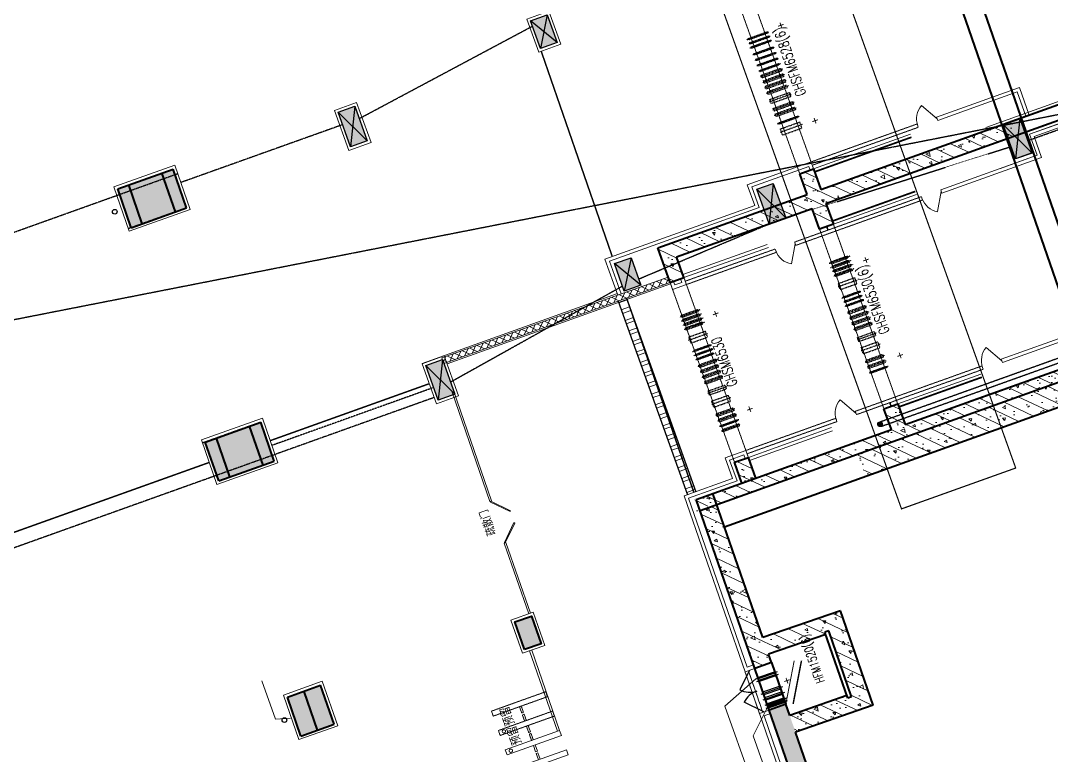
# Model space of a CAD drawing. Header units: millimetres. Extents: x 395197 to 699875, y 745 to 708816.
# Drawn here: x 444271 to 479345, y 403701 to 428716 of the extents above; entities that cross this region are included whole.
import ezdxf

# ---------------------------------------------------------------- set-up
doc = ezdxf.new("R2010")
doc.units = ezdxf.units.MM
for name, pattern in [('__DASH', [0.35, 0.25, -0.1]), ('CONTINOUS', [0]), ('DASH', [0.35, 0.25, -0.1]), ('DASHED2', [0.375, 0.25, -0.125]), ('DIVIDE', [31.75, 12.7, -6.35, 0, -6.35, 0, -6.35])]:
    doc.linetypes.add(name, pattern=pattern)
for name, color, linetype in [('afc标注', 255, 'Continuous'), ('gpsylk', 40, 'Continuous'), ('JG-内衬-虚线', 4, 'DASHED2'), ('R2 柱子调整', 2, 'Continuous'), ('商业阴影', 8, 'Continuous'), ('挡烟', 5, 'DIVIDE'), ('标注', 3, 'Continuous'), ('站台板下梁', 4, 'Continuous'), ('结构', 4, 'Continuous')]:
    doc.layers.add(name, color=color, linetype=linetype)
for name, color, linetype, lineweight in [('COLUMN', 9, 'Continuous', 13), ('DIM_LEAD', 3, 'Continuous', 9), ('SPACE', 7, 'Continuous', 9), ('WALL', 6, 'Continuous', 20), ('WINDOW', 252, 'Continuous', 9), ('吊钩', 175, 'Continuous', 9), ('地墙', 4, 'Continuous', 40), ('填充', 252, 'Continuous', 9), ('孔洞', 30, 'Continuous', 9), ('柱子装修层', 9, 'Continuous', 9), ('柱边', 250, 'Continuous', 40), ('离壁墙', 185, 'Continuous', 9), ('设备－AFC', 2, 'Continuous', 9), ('门号', 2, 'Continuous', 20)]:
    doc.layers.add(name, color=color, linetype=linetype, lineweight=lineweight)
doc.styles.add('_HZTXT', font='txt1.shx', dxfattribs={"width": 0.7, "bigfont": 'HZTXT.shx'})
pattern_1 = [(154.58904, (500123.8, 335762.74), (-160.9155, -338.72), []), (159.589, (500123.8, 335762.7), (-272.035, 1045.178), [112.5, -1237.5]), (104.589, (500123.8, 335762.7), (-993.206, -574.364), [90, -990]), (210.0404, (500101.1, 335849.8), (-1265.24, 470.815), [95.61, -1051.713]), (155.7732, (499841.2, 335662.2), (-302.815, 1591.447), [168.75, -1856.25]), (206.2246, (499816, 335794.8), (-1846.655, 830.958), [143.415, -1577.57]), (100.7732, (499841.2, 335662.2), (-1846.655, 830.957), [135, -1485]), (130.589, (499861.5, 335828.6), (268.785, 1046.018), [112.5, -1237.5]), (75.589, (499861.5, 335828.6), (-1147.134, -20.834), [90, -990]), (181.0404, (499883.9, 335915.8), (-878.348, 1025.185), [95.61, -1051.713]), (147.08904, (500123.8, 335762.74), (-476.555, -150.2306), [0, -978, 0, -1005, 0, -993.75]), (117.08904, (500123.8, 335762.74), (-689.6752, 173.4128), [0, -573, 0, -955.5, 0, -378.75]), (77.08904, (500235.94, 335447.6), (-236.589, 765.7315), [0, -375, 0, -1170, 0, -1552.5]), (67.089, (500286.2, 335306.3), (-434.755, 773.805), [0, -487.5, 0, -777, 0, -1102.5])]
pattern_2 = [(154.69898, (613991.15, 549993.67), (-160.2652, -339.0281), []), (159.699, (613991.15, 549993.7), (-274.04, 1044.654), [112.5, -1237.5]), (104.699, (613991.1, 549993.7), (-992.102, -576.2684), [90, -990]), (210.1504, (613968.3, 550080.7), (-1266.1414, 468.3866), [95.61, -1051.713]), (155.8832, (613708.7, 549892.5), (-305.868, 1590.863), [168.75, -1856.25]), (206.3346, (613683.2, 550025.1), (-1848.246, 827.413), [143.415, -1577.57]), (100.8832, (613708.7, 549892.5), (-1848.246, 827.412), [135, -1485]), (130.699, (613728.75, 550059.05), (266.7776, 1046.5322), [112.5, -1237.5]), (75.699, (613728.8, 550059), (-1147.092, -23.035), [90, -990]), (181.1504, (613751, 550146.3), (-880.314, 1023.4977), [95.61, -1051.713]), (147.19898, (613991.15, 549993.67), (-476.2659, -151.1447), [0, -978, 0, -1005, 0, -993.75]), (117.19898, (613991.15, 549993.67), (-690.0067, 172.0891), [0, -573, 0, -955.5, 0, -378.75]), (77.19898, (614103.9, 549678.75), (-238.0578, 765.2761), [0, -375, 0, -1170, 0, -1552.5]), (67.199, (614154.46, 549537.5), (-436.239, 772.9693), [0, -487.5, 0, -777, 0, -1102.5])]
pattern_3 = [(154.69898, (499421.2, 226185.05), (-160.2652, -339.0281), []), (159.699, (499421.2, 226185.05), (-274.04, 1044.654), [112.5, -1237.5]), (104.699, (499421.2, 226185), (-992.102, -576.2684), [90, -990]), (210.1504, (499398.4, 226272.1), (-1266.1414, 468.3866), [95.61, -1051.713]), (155.8832, (499138.8, 226083.9), (-305.868, 1590.863), [168.75, -1856.25]), (206.3346, (499113.3, 226216.5), (-1848.246, 827.413), [143.415, -1577.57]), (100.8832, (499138.8, 226084), (-1848.246, 827.412), [135, -1485]), (130.699, (499158.8, 226250.4), (266.7776, 1046.5322), [112.5, -1237.5]), (75.699, (499158.8, 226250.4), (-1147.092, -23.035), [90, -990]), (181.1504, (499181, 226337.6), (-880.314, 1023.4977), [95.61, -1051.713]), (147.19898, (499421.2, 226185.05), (-476.2659, -151.1447), [0, -978, 0, -1005, 0, -993.75]), (117.19898, (499421.2, 226185.05), (-690.0067, 172.0891), [0, -573, 0, -955.5, 0, -378.75]), (77.19898, (499533.95, 225870.13), (-238.0578, 765.2761), [0, -375, 0, -1170, 0, -1552.5]), (67.199, (499584.5, 225728.9), (-436.239, 772.9693), [0, -487.5, 0, -777, 0, -1102.5])]

# ---------------------------------------------------------------- blocks, each defined once
blk = doc.blocks.new('coli]umn')
at = {"layer": 'COLUMN', "linetype": 'ByBlock'}
for points in [[(30629, -391031), (31879, -391031), (31879, -391631), (30629, -391631)], [(39749, -391130), (40999, -391130), (40999, -391730), (39749, -391730)], [(31981, -398239), (32981, -398239), (32981, -398839), (31981, -398839)], [(40725, -398339), (41725, -398339), (41725, -398939), (40725, -398939)], [(32481, -403651), (33731, -403651), (33731, -404251), (32481, -404251)], [(31734, -412293), (32984, -412293), (32984, -412893), (31734, -412893)]]:
    blk.add_hatch(color=256, dxfattribs=at).paths.add_polyline_path(points)
at = {"layer": 'R2 柱子调整', "color": 8, "linetype": 'Continuous'}
for p, q in [((30629, -391631), (31879, -391031)), ((31879, -391631), (30629, -391031)), ((39749, -391730), (40999, -391130)), ((40999, -391730), (39749, -391130)), ((31981, -398839), (32981, -398239)), ((32981, -398839), (31981, -398239)), ((40725, -398939), (41725, -398339)), ((41725, -398939), (40725, -398339)), ((32481, -404251), (33731, -403651)), ((33731, -404251), (32481, -403651)), ((31734, -412893), (32984, -412293)), ((32984, -412893), (31734, -412293))]:
    blk.add_line(p, q, dxfattribs=at)
at = {"layer": 'R2 柱子调整', "linetype": 'Continuous'}
for points in [[(30629, -391031), (31879, -391031), (31879, -391631), (30629, -391631)], [(39749, -391130), (40999, -391130), (40999, -391730), (39749, -391730)], [(31981, -398239), (32981, -398239), (32981, -398839), (31981, -398839)], [(40725, -398339), (41725, -398339), (41725, -398939), (40725, -398939)], [(32481, -403651), (33731, -403651), (33731, -404251), (32481, -404251)], [(31734, -412293), (32984, -412293), (32984, -412893), (31734, -412893)]]:
    blk.add_lwpolyline(points, close=True, dxfattribs=at)
blk = doc.blocks.new('$DorLib2D$00000228')
at = {"color": 0}
blk.add_line((0.5, 0), (0, 0.866), dxfattribs=at)
blk.add_arc((0.5, 0), 1, 120, 180, dxfattribs=at)

msp = doc.modelspace()

# ---------------------------------------------------------------- hatches: boundary and pattern name
at = {"layer": 'COLUMN', "linetype": 'ByBlock'}
msp.add_hatch(color=256, dxfattribs=at).paths.add_polyline_path([(478127, 424006), (477706, 425183), (478271, 425385), (478692, 424209)])
at = {"layer": 'gpsylk', "linetype": 'CONTINOUS', "lineweight": -2}
h = msp.add_hatch(dxfattribs=at)
h.set_pattern_fill('ANSI31', color=256, scale=300, angle=109.699, style=0)
h.set_pattern_definition([(244.6989804, (1030007, 489884.978), (-33.9028104, 16.0265232), [])])
h.paths.add_polyline_path([(473489, 415049, -1), (473543, 414899, -1)])
at = {"layer": '填充'}
h = msp.add_hatch(dxfattribs=at)
h.set_pattern_fill('钢筋混凝土', color=252, scale=150, angle=109.699, style=0)
h.set_pattern_definition([(154.69898, (625805.57, 547374.84), (-160.2652, -339.0281), []), (159.699, (625805.6, 547374.8), (-274.04, 1044.654), [112.5, -1237.5]), (104.699, (625805.6, 547374.8), (-992.102, -576.2684), [90, -990]), (210.1504, (625782.7, 547461.9), (-1266.1414, 468.3866), [95.61, -1051.713]), (155.8832, (625523.1, 547273.7), (-305.868, 1590.863), [168.75, -1856.25]), (206.3346, (625497.6, 547406.3), (-1848.246, 827.413), [143.415, -1577.57]), (100.8832, (625523.1, 547273.7), (-1848.246, 827.412), [135, -1485]), (130.699, (625543.2, 547440.2), (266.7776, 1046.5322), [112.5, -1237.5]), (75.699, (625543.2, 547440.2), (-1147.092, -23.035), [90, -990]), (181.1504, (625565.4, 547527.4), (-880.314, 1023.4977), [95.61, -1051.713]), (147.19898, (625805.57, 547374.84), (-476.2659, -151.1447), [0, -978, 0, -1005, 0, -993.75]), (117.19898, (625805.57, 547374.84), (-690.0067, 172.0891), [0, -573, 0, -955.5, 0, -378.75]), (77.19898, (625918.32, 547059.9), (-238.0578, 765.2761), [0, -375, 0, -1170, 0, -1552.5]), (67.199, (625968.9, 546918.7), (-436.239, 772.9693), [0, -487.5, 0, -777, 0, -1102.5])])
h.paths.add_polyline_path([(466240, 421079), (466607, 419882), (466842, 419967), (466589, 420673), (470013, 421899), (469850, 422371)])
h.paths.add_polyline_path([(466371, 419798), (466607, 419882), (466240, 421079), (465950, 420975)])
h.paths.add_polyline_path([(471234, 422335), (471486, 421629), (471957, 421798), (471704, 422504), (478158, 424814), (477994, 425287), (471536, 422975), (471283, 423681), (470812, 423512), (471065, 422806), (469850, 422371), (470013, 421899)])
h.paths.add_polyline_path([(468671, 430977), (468839, 430506), (475379, 432848), (475216, 433321)])
h.paths.add_polyline_path([(468200, 430809), (468671, 430977), (468418, 431683), (467947, 431515)])
h.paths.add_polyline_path([(468368, 430338), (468839, 430506), (468671, 430977), (468200, 430809)])
h.paths.add_polyline_path([(468368, 430338), (468574, 429764), (469045, 429932), (468839, 430506)])
h.paths.add_polyline_path([(468574, 429764), (468621, 429632), (469092, 429800), (469045, 429932)])
h = msp.add_hatch(color=252, dxfattribs=at)
h.paths.add_polyline_path([(449081, 423528), (449310, 422867), (449687, 423001), (449458, 423663)])
h.paths.add_polyline_path([(449310, 422867), (449539, 422205), (449915, 422340), (449687, 423001)])
h.paths.add_polyline_path([(447575, 422989), (447804, 422327), (448180, 422462), (447951, 423124)])
h.paths.add_polyline_path([(447804, 422327), (448032, 421666), (448409, 421800), (448180, 422462)])
h.paths.add_polyline_path([(448180, 422462), (448409, 421800), (449539, 422205), (449310, 422867)])
h.paths.add_polyline_path([(447951, 423124), (448180, 422462), (449310, 422867), (449081, 423528)])
h = msp.add_hatch(dxfattribs=at)
h.set_pattern_fill('ANSI37', color=252, scale=120, angle=109.699, style=0)
h.set_pattern_definition([(154.69898, (625805.57, 547374.84), (-81.41474, -172.22628), []), (244.69898, (625805.57, 547374.84), (172.22628, -81.41474), [])])
h.paths.add_polyline_path([(458607, 417230), (458659, 417086), (458674, 417042), (466371, 419798), (466304, 419986)])
h = msp.add_hatch(dxfattribs=at)
h.set_pattern_fill('钢筋混凝土', color=252, scale=150, angle=109.699, style=0)
h.set_pattern_definition([(154.69898, (614179.44, 550061.1), (-160.2652, -339.0281), []), (159.699, (614179.4, 550061.1), (-274.04, 1044.654), [112.5, -1237.5]), (104.699, (614179.4, 550061.1), (-992.102, -576.2684), [90, -990]), (210.1504, (614156.6, 550148.1), (-1266.1414, 468.3866), [95.61, -1051.713]), (155.8832, (613897, 549960), (-305.868, 1590.863), [168.75, -1856.25]), (206.3346, (613871.5, 550092.5), (-1848.246, 827.413), [143.415, -1577.57]), (100.8832, (613897, 549960), (-1848.246, 827.412), [135, -1485]), (130.699, (613917.05, 550126.5), (266.7776, 1046.5322), [112.5, -1237.5]), (75.699, (613917, 550126.5), (-1147.092, -23.035), [90, -990]), (181.1504, (613939.3, 550213.7), (-880.314, 1023.4977), [95.61, -1051.713]), (147.19898, (614179.44, 550061.1), (-476.2659, -151.1447), [0, -978, 0, -1005, 0, -993.75]), (117.19898, (614179.44, 550061.1), (-690.0067, 172.0891), [0, -573, 0, -955.5, 0, -378.75]), (77.19898, (614292.2, 549746.16), (-238.0578, 765.2761), [0, -375, 0, -1170, 0, -1552.5]), (67.199, (614342.76, 549604.94), (-436.239, 772.9693), [0, -487.5, 0, -777, 0, -1102.5])])
h.paths.add_polyline_path([(472817, 414405), (472947, 414027), (481092, 416943), (480961, 417321), (474401, 414972), (474148, 415678), (473677, 415510), (473930, 414804)])
h = msp.add_hatch(dxfattribs=at)
h.set_pattern_fill('钢筋混凝土', color=252, scale=150, angle=109.699, style=0)
h.set_pattern_definition(pattern_2)
h.paths.add_polyline_path([(472759, 413959), (473021, 413203), (481165, 416119), (480903, 416875)])
h = msp.add_hatch(color=252, dxfattribs=at)
h.paths.add_polyline_path([(452062, 414909), (452291, 414247), (452668, 414382), (452439, 415043)])
h.paths.add_polyline_path([(452291, 414247), (452520, 413585), (452896, 413720), (452668, 414382)])
h.paths.add_polyline_path([(450556, 414369), (450785, 413708), (451161, 413842), (450932, 414504)])
h.paths.add_polyline_path([(450785, 413708), (451013, 413046), (451390, 413181), (451161, 413842)])
h.paths.add_polyline_path([(451161, 413842), (451390, 413181), (452520, 413585), (452291, 414247)])
h.paths.add_polyline_path([(450932, 414504), (451161, 413842), (452291, 414247), (452062, 414909)])
h = msp.add_hatch(dxfattribs=at)
h.set_pattern_fill('钢筋混凝土', color=252, scale=150, angle=109.699, style=0)
h.set_pattern_definition(pattern_3)
h.paths.add_polyline_path([(467544, 412517), (467675, 412139), (472759, 413959), (472628, 414338)])
h = msp.add_hatch(dxfattribs=at)
h.set_pattern_fill('钢筋混凝土', color=252, scale=150, angle=109.699, style=0)
h.set_pattern_definition(pattern_3)
h.paths.add_polyline_path([(468815, 412972), (469286, 413141), (469033, 413847), (468562, 413678), (468563, 413678)])
h = msp.add_hatch(dxfattribs=at)
h.set_pattern_fill('钢筋混凝土', color=252, scale=150, angle=109.699, style=0)
h.set_pattern_definition(pattern_2)
h.paths.add_polyline_path([(467167, 412382), (467298, 412004), (467675, 412139), (467544, 412517)])
h = msp.add_hatch(dxfattribs=at)
h.set_pattern_fill('钢筋混凝土', color=252, scale=150, angle=109.699, style=0)
h.set_pattern_definition(pattern_1)
h.paths.add_polyline_path([(467392, 412038), (469252, 406663), (469819, 406859), (467957, 412240)])
h = msp.add_hatch(dxfattribs=at)
h.set_pattern_fill('钢筋混凝土', color=252, scale=150, angle=109.699, style=0)
h.set_pattern_definition(pattern_1)
h.paths.add_polyline_path([(473282, 405411), (472171, 408624), (469524, 407709), (469721, 407142), (471667, 407816), (471638, 407901), (471770, 407946), (472548, 405697), (472416, 405651), (472386, 405736), (470440, 405063), (470636, 404496)])
msp.add_hatch(color=252, dxfattribs=at).paths.add_polyline_path([(461651, 408445), (461084, 408248), (461411, 407303), (461978, 407499)])
msp.add_hatch(color=252, dxfattribs=at).paths.add_polyline_path([(461651, 408445), (461084, 408248), (461411, 407303), (461978, 407499)])
h = msp.add_hatch(color=252, dxfattribs=at)
h.paths.add_polyline_path([(453348, 405682), (453577, 405021), (453954, 405156), (453725, 405817)])
h.paths.add_polyline_path([(453577, 405021), (453806, 404359), (454183, 404494), (453954, 405156)])
h.paths.add_polyline_path([(454936, 404764), (454707, 405425), (453954, 405156), (454183, 404494)])
h.paths.add_polyline_path([(454707, 405425), (454478, 406087), (453725, 405817), (453954, 405156)])
h = msp.add_hatch(dxfattribs=at)
h.set_pattern_fill('钢筋混凝土', color=252, scale=150, angle=109.699, style=0)
h.set_pattern_definition([(154.58894, (692789.2, 369692.2), (-160.9161, -338.71967), []), (159.58894, (692789.2, 369692.2), (-272.033, 1045.1785), [112.5, -1237.5]), (104.58894, (692789.2, 369692.2), (-993.2067, -574.362), [90, -990]), (210.04034, (692766.5, 369779.3), (-1265.2394, 470.8176), [95.6103, -1051.713]), (155.77314, (692506.6, 369591.6), (-302.8116, 1591.4475), [168.75, -1856.25]), (206.2245, (692481.3, 369724.2), (-1846.653, 830.962), [143.415, -1577.57]), (100.7731, (692506.6, 369591.6), (-1846.654, 830.96), [135, -1485]), (130.58894, (692526.9, 369758.1), (268.787, 1046.018), [112.5, -1237.5]), (75.58894, (692526.9, 369758.1), (-1147.1343, -20.832), [90, -990]), (181.04034, (692549.3, 369845.3), (-878.3464, 1025.1866), [95.6103, -1051.713]), (147.08894, (692789.2, 369692.2), (-476.5553, -150.2297), [0, -978, 0, -1005, 0, -993.75]), (117.08894, (692789.2, 369692.2), (-689.6749, 173.4141), [0, -573, 0, -955.5, 0, -378.75]), (77.08894, (692901.36, 369377.07), (-236.5875, 765.7319), [0, -375, 0, -1170, 0, -1552.5]), (67.08894, (692951.65, 369235.75), (-434.7536, 773.8057), [0, -487.5, 0, -777, 0, -1102.5])])
h.paths.add_polyline_path([(491387, 360909), (491764, 361043), (489319, 367916), (489050, 368691), (488672, 368561), (488941, 367783)])
h.paths.add_polyline_path([(488345, 369506), (488723, 369636), (486068, 377315), (485690, 377184)])
h.paths.add_polyline_path([(483086, 385934), (482708, 385804), (485363, 378129), (485741, 378260)])
h.paths.add_polyline_path([(480105, 394554), (479727, 394423), (482382, 386749), (482760, 386880)])
h.paths.add_polyline_path([(477542, 401966), (477164, 401836), (479400, 395368), (479778, 395499)])
h.paths.add_polyline_path([(476975, 401770), (476778, 402337), (471959, 400670), (472155, 400103)])
h.paths.add_polyline_path([(471586, 399913), (472116, 400215), (470309, 405441), (469742, 405245)])
at = {"layer": '孔洞', "extrusion": (-7.69621e-32, -2.75549e-32, -1)}
h = msp.add_hatch(dxfattribs=at)
h.set_pattern_fill('ANSI32', color=8, scale=80, angle=-64.699, style=0)
h.set_pattern_definition([(160.30102, (-700333.33, 275258), (-128.4269, -358.70256), []), (160.30102, (-700410.1, 275420.37), (-128.4269, -358.70256), [])])
h.paths.add_polyline_path([(-464886, 419266), (-465048, 418814), (-464765, 418713), (-464603, 419165)])
h.paths.add_polyline_path([(-467245, 412676), (-466963, 412575), (-464765, 418713), (-465048, 418814)])

# ---------------------------------------------------------------- linework, layer by layer
at = {"color": 0}
for p, q in [((469072, 406600, 0), (468745, 405928, 0)), ((469562, 405183, 0), (468890, 405510, 0))]:
    msp.add_line(p, q, dxfattribs=at)
for centre, radius, start, end in [((469080, 406631, 0), 779, 244.5371, 287.7694), ((469562, 405183, 0), 748, 109.0775, 154.0775)]:
    msp.add_arc(centre, radius, start, end, dxfattribs=at)
at = {"layer": 'DIM_LEAD', "linetype": 'ByBlock'}
for p, q in [((452943, 404936, 0), (452476, 406240, 0)), ((453449, 404973, 0), (452943, 404936, 0))]:
    msp.add_line(p, q, dxfattribs=at)
at = {"layer": 'DIM_LEAD', "color": 0}
for p, q in [((469289, 406305, 0), (468232, 405372, 0)), ((469289, 406305, 0), (468232, 405372, 0)), ((469289, 406305, 0), (468232, 405372, 0)), ((469289, 406305, 0), (468232, 405372, 0)), ((469289, 406305, 0), (468232, 405372, 0)), ((469289, 406305, 0), (468232, 405372, 0)), ((469289, 406305, 0), (468232, 405372, 0)), ((469289, 406305, 0), (468232, 405372, 0)), ((468232, 405372, 0), (469407, 402091, 0)), ((469701, 405363, 0), (469196, 404365, 0)), ((469701, 405363, 0), (469196, 404365, 0)), ((469196, 404365, 0), (470800, 399885, 0))]:
    msp.add_line(p, q, dxfattribs=at)
at = {"layer": 'gpsylk', "color": 21, "linetype": 'DASH', "lineweight": -2, "ltscale": 0.3}
for p, q in [((468990, 428064, 0), (469731, 428330, 0)), ((469040, 427923, 0), (469781, 428188, 0)), ((469091, 427782, 0), (469832, 428047, 0)), ((472218, 419270, 0), (472865, 419502, 0)), ((472269, 419129, 0), (472916, 419360, 0)), ((472320, 418988, 0), (472966, 419219, 0)), ((467134, 417450, 0), (467781, 417681, 0)), ((467185, 417308, 0), (467831, 417540, 0)), ((467235, 417167, 0), (467882, 417399, 0))]:
    msp.add_line(p, q, dxfattribs=at)
at = {"layer": 'gpsylk', "color": 180, "linetype": 'DASH', "lineweight": -2, "ltscale": 0.3}
for p, q in [((469923, 427814, 0), (469182, 427549, 0)), ((469990, 427626, 0), (469249, 427361, 0)), ((470058, 427438, 0), (469317, 427172, 0)), ((470125, 427249, 0), (469384, 426984, 0)), ((470192, 427061, 0), (469451, 426796, 0)), ((470260, 426873, 0), (469519, 426607, 0)), ((470327, 426684, 0), (469586, 426419, 0)), ((470395, 426496, 0), (469654, 426231, 0)), ((473057, 418986, 0), (472410, 418755, 0)), ((473125, 418798, 0), (472478, 418566, 0)), ((473192, 418609, 0), (472545, 418378, 0)), ((473259, 418421, 0), (472613, 418190, 0)), ((467973, 417166, 0), (467326, 416934, 0)), ((468040, 416977, 0), (467394, 416746, 0)), ((468108, 416789, 0), (467461, 416558, 0)), ((468175, 416601, 0), (467528, 416369, 0))]:
    msp.add_line(p, q, dxfattribs=at)
at = {"layer": 'gpsylk', "color": 41, "linetype": 'DASH', "lineweight": -2, "ltscale": 0.3}
for p, q in [((470496, 426214, 0), (469755, 425948, 0)), ((473384, 418074, 0), (472737, 417842, 0)), ((468300, 416253, 0), (467653, 416022, 0))]:
    msp.add_line(p, q, dxfattribs=at)
at = {"layer": 'gpsylk', "color": 191, "linetype": 'DASH', "lineweight": -2, "ltscale": 0.3}
for p, q in [((470597, 425931, 0), (469856, 425666, 0)), ((470664, 425743, 0), (469923, 425478, 0)), ((473653, 417321, 0), (473007, 417089, 0)), ((473721, 417132, 0), (473074, 416901, 0)), ((468569, 415500, 0), (467922, 415269, 0)), ((468637, 415312, 0), (467990, 415080, 0))]:
    msp.add_line(p, q, dxfattribs=at)
at = {"layer": 'gpsylk', "color": 106, "linetype": 'DASH', "lineweight": -2, "ltscale": 0.3}
for p, q in [((470765, 425460, 0), (470024, 425195, 0)), ((473788, 416944, 0), (473142, 416712, 0)), ((468704, 415124, 0), (468057, 414892, 0))]:
    msp.add_line(p, q, dxfattribs=at)
at = {"layer": 'gpsylk', "color": 220, "linetype": 'DASH', "lineweight": -2, "ltscale": 0.3}
for p, q in [((470867, 425178, 0), (470113, 424908, 0)), ((470123, 425028, 0), (470783, 425264, 0)), ((470856, 425058, 0), (470783, 425264, 0)), ((470197, 424822, 0), (470123, 425028, 0)), ((470197, 424822, 0), (470856, 425058, 0)), ((472730, 419878, 0), (472084, 419647, 0)), ((472091, 419765, 0), (472656, 419968, 0)), ((472730, 419762, 0), (472656, 419968, 0)), ((472165, 419559, 0), (472091, 419765, 0)), ((472165, 419559, 0), (472730, 419762, 0)), ((467007, 417945, 0), (467572, 418147, 0)), ((467645, 417941, 0), (467572, 418147, 0)), ((467646, 418058, 0), (466999, 417826, 0)), ((467080, 417739, 0), (467007, 417945, 0)), ((467080, 417739, 0), (467645, 417941, 0)), ((472873, 417582, 0), (473437, 417784, 0)), ((473511, 417578, 0), (473437, 417784, 0)), ((473519, 417697, 0), (472872, 417466, 0)), ((472946, 417376, 0), (472873, 417582, 0)), ((472946, 417376, 0), (473511, 417578, 0)), ((467788, 415762, 0), (468353, 415964, 0)), ((468434, 415877, 0), (467788, 415645, 0)), ((467862, 415556, 0), (467788, 415762, 0)), ((467862, 415556, 0), (468427, 415758, 0)), ((468427, 415758, 0), (468353, 415964, 0))]:
    msp.add_line(p, q, dxfattribs=at)
at = {"layer": 'gpsylk', "color": 64, "linetype": 'DASH', "lineweight": -2, "ltscale": 0.3}
for p, q in [((472481, 420692, 0), (471784, 420442, 0)), ((472531, 420550, 0), (471834, 420301, 0)), ((472582, 420409, 0), (471885, 420160, 0)), ((472632, 420268, 0), (471936, 420018, 0)), ((467396, 418871, 0), (466700, 418622, 0)), ((467447, 418730, 0), (466750, 418481, 0)), ((467497, 418589, 0), (466801, 418339, 0)), ((467548, 418448, 0), (466851, 418198, 0))]:
    msp.add_line(p, q, dxfattribs=at)
at = {"layer": 'gpsylk', "color": 131, "linetype": 'DASH', "lineweight": -2, "ltscale": 0.3}
msp.add_line((468112, 414739, 0), (468759, 414970, 0), dxfattribs=at)
at = {"layer": 'gpsylk', "color": 21, "linetype": 'DASH', "lineweight": -2, "ltscale": 0.3, "elevation": 0}
for points in [[(469701, 428293), (469042, 428057), (469026, 428104), (469685, 428340)], [(469752, 428151), (469093, 427915), (469076, 427962), (469735, 428198)], [(469803, 428010), (469144, 427774), (469127, 427821), (469786, 428057)], [(472836, 419465), (472271, 419262), (472254, 419309), (472819, 419512)], [(472887, 419323), (472322, 419121), (472305, 419168), (472870, 419370)], [(472937, 419182), (472372, 418980), (472355, 419027), (472920, 419229)], [(467752, 417644), (467187, 417442), (467170, 417489), (467735, 417691)], [(467802, 417503), (467237, 417301), (467221, 417348), (467785, 417550)], [(467853, 417362), (467288, 417159), (467271, 417207), (467836, 417409)]]:
    msp.add_lwpolyline(points, close=True, dxfattribs=at)
at = {"layer": 'gpsylk', "color": 180, "linetype": 'DASH', "lineweight": -2, "ltscale": 0.3, "elevation": 0}
for points in [[(469211, 427586), (469870, 427822), (469887, 427775), (469228, 427539)], [(469278, 427398), (469937, 427634), (469954, 427586), (469295, 427351)], [(469346, 427209), (470005, 427445), (470022, 427398), (469363, 427162)], [(469413, 427021), (470072, 427257), (470089, 427210), (469430, 426974)], [(469472, 426856), (470131, 427092), (470165, 426998), (469506, 426762)], [(469540, 426668), (470199, 426904), (470232, 426810), (469573, 426574)], [(469607, 426480), (470266, 426716), (470300, 426621), (469641, 426386)], [(469674, 426291), (470334, 426527), (470367, 426433), (469708, 426197)], [(472431, 418815), (472996, 419017), (473030, 418923), (472465, 418721)], [(472499, 418627), (473063, 418829), (473097, 418735), (472532, 418533)], [(472566, 418438), (473131, 418641), (473165, 418547), (472600, 418344)], [(472633, 418250), (473198, 418452), (473232, 418358), (472667, 418156)], [(467347, 416995), (467912, 417197), (467946, 417103), (467381, 416901)], [(467414, 416806), (467979, 417009), (468013, 416915), (467448, 416712)], [(467482, 416618), (468047, 416820), (468080, 416726), (467515, 416524)], [(467549, 416430), (468114, 416632), (468148, 416538), (467583, 416336)]]:
    msp.add_lwpolyline(points, close=True, dxfattribs=at)
at = {"layer": 'gpsylk', "color": 41, "linetype": 'DASH', "lineweight": -2, "ltscale": 0.3, "elevation": 0}
for points in [[(469767, 426032), (470426, 426268), (470477, 426127), (469818, 425891)], [(472749, 417926), (473314, 418129), (473365, 417987), (472800, 417785)], [(467665, 416106), (468230, 416308), (468281, 416167), (467716, 415965)]]:
    msp.add_lwpolyline(points, close=True, dxfattribs=at)
at = {"layer": 'gpsylk', "color": 191, "linetype": 'DASH', "lineweight": -2, "ltscale": 0.3, "elevation": 0}
for points in [[(469877, 425726), (470536, 425962), (470569, 425868), (469910, 425632)], [(469944, 425538), (470603, 425774), (470637, 425680), (469978, 425444)], [(473027, 417150), (473592, 417352), (473626, 417258), (473061, 417055)], [(473095, 416961), (473660, 417164), (473693, 417069), (473129, 416867)], [(467943, 415329), (468508, 415532), (468542, 415437), (467977, 415235)], [(468011, 415141), (468576, 415343), (468609, 415249), (468044, 415047)]]:
    msp.add_lwpolyline(points, close=True, dxfattribs=at)
at = {"layer": 'gpsylk', "color": 106, "linetype": 'DASH', "lineweight": -2, "ltscale": 0.3, "elevation": 0}
for points in [[(470071, 425185), (470054, 425232), (470713, 425468), (470730, 425421)], [(473188, 416702), (473171, 416749), (473736, 416952), (473752, 416905)], [(468103, 414882), (468086, 414929), (468651, 415131), (468668, 415084)]]:
    msp.add_lwpolyline(points, close=True, dxfattribs=at)
at = {"layer": 'gpsylk', "color": 64, "linetype": 'DASH', "lineweight": -2, "ltscale": 0.3, "elevation": 0}
for points in [[(472420, 420627), (471855, 420425), (471828, 420500), (472393, 420703)], [(472470, 420486), (471905, 420284), (471878, 420359), (472443, 420561)], [(472521, 420345), (471956, 420143), (471929, 420218), (472494, 420420)], [(472571, 420204), (472006, 420001), (471980, 420077), (472544, 420279)], [(467335, 418807), (466771, 418605), (466744, 418680), (467308, 418882)], [(467386, 418666), (466821, 418463), (466794, 418539), (467359, 418741)], [(467437, 418524), (466872, 418322), (466845, 418398), (467410, 418600)], [(467487, 418383), (466922, 418181), (466895, 418256), (467460, 418459)]]:
    msp.add_lwpolyline(points, close=True, dxfattribs=at)
at = {"layer": 'gpsylk', "linetype": 'CONTINOUS', "lineweight": -3, "extrusion": (-7.69621e-32, -2.75549e-32, -1), "elevation": 0}
for points in [[(-464603, 419165), (-466963, 412575)], [(-464886, 419266), (-467245, 412676)]]:
    msp.add_lwpolyline(points, dxfattribs=at)
at = {"layer": 'gpsylk', "linetype": 'DASH', "lineweight": -2, "elevation": 0}
for points in [[(473520, 415060), (481258, 417831)], [(473574, 414910), (481312, 417680)]]:
    msp.add_lwpolyline(points, dxfattribs=at)
at = {"layer": 'gpsylk', "color": 131, "linetype": 'DASH', "lineweight": -2, "ltscale": 0.3, "elevation": 0}
msp.add_lwpolyline([(468137, 414788), (468702, 414990), (468728, 414919), (468163, 414716)], close=True, dxfattribs=at)
at = {"layer": 'gpsylk', "linetype": 'CONTINOUS', "lineweight": -3}
for centre in [(447475, 422210, 0), (453249, 404903, 0)]:
    msp.add_circle(centre, 79.5, dxfattribs=at)
at = {"layer": 'gpsylk', "linetype": 'CONTINOUS', "lineweight": -2}
msp.add_circle((473516, 414974, 0), 80, dxfattribs=at)
at = {"layer": 'JG-内衬-虚线'}
msp.add_line((458330, 416223, 0), (452829, 414254, 0), dxfattribs=at)
at = {"layer": 'R2 柱子调整', "linetype": 'Continuous', "elevation": 0}
msp.add_lwpolyline([(478127, 424006), (477706, 425183), (478271, 425385), (478692, 424209)], close=True, dxfattribs=at)
at = {"layer": 'WALL'}
for p, q in [((466304, 419986, 0), (458607, 417230, 0)), ((466371, 419798, 0), (458674, 417042, 0))]:
    msp.add_line(p, q, dxfattribs=at)
at = {"layer": 'WALL', "elevation": 0}
msp.add_lwpolyline([(458674, 417042), (458607, 417230)], dxfattribs=at)
at = {"layer": 'WINDOW'}
for p, q in [((471252, 423670, 0), (474547, 424850, 0)), ((471927, 421786, 0), (474751, 422798, 0)), ((466805, 420070, 0), (469677, 421098, 0)), ((466842, 419967, 0), (469714, 420995, 0)), ((474117, 415667, 0), (476942, 416678, 0)), ((469033, 413847, 0), (471858, 414858, 0)), ((469070, 413743, 0), (471895, 414755, 0)), ((470591, 406917, 0), (470308, 405444, 0))]:
    msp.add_line(p, q, dxfattribs=at)
at = {"layer": 'WINDOW', "linetype": 'DASH', "elevation": 0}
for points in [[(469061, 429789), (471252, 423670)], [(470782, 423501), (468591, 429621)], [(473647, 415499), (471456, 421618)], [(474117, 415667), (471926, 421787)], [(469033, 413847), (466842, 419966)], [(468563, 413678), (466371, 419798)]]:
    msp.add_lwpolyline(points, dxfattribs=at)
at = {"layer": 'WINDOW', "elevation": 0}
for points, const_width in [([(471289, 423566), (474585, 424746)], 60), ([(471890, 421890), (474714, 422901)], 60), ([(474155, 415564), (476979, 416575)], 60), ([(470841, 406926), (470557, 405453)], 50)]:
    msp.add_lwpolyline(points, dxfattribs=dict(at, const_width=const_width))
at = {"layer": '吊钩', "const_width": 30, "elevation": 0}
for points in [[(470046, 428522), (470234, 428590)], [(470174, 428462), (470107, 428650)], [(471209, 425274), (471397, 425341)], [(471337, 425214), (471269, 425402)], [(472942, 420531), (473130, 420598)], [(473070, 420470), (473002, 420658)], [(467955, 418639), (467887, 418827)], [(467827, 418699), (468015, 418767)], [(474233, 417222), (474165, 417410)], [(474105, 417283), (474293, 417350)], [(468990, 415451), (469178, 415519)], [(469118, 415391), (469050, 415579)], [(470253, 406214), (470442, 406280)], [(470380, 406152), (470315, 406341)]]:
    msp.add_lwpolyline(points, dxfattribs=at)
at = {"layer": '商业阴影', "color": 7, "linetype": 'DASH', "ltscale": 2}
for p, q in [((455793, 425382, 0), (461687, 428529, 0)), ((478541, 424632, 0), (482587, 426081, 0)), ((455232, 425172, 0), (449717, 423201, 0)), ((470269, 421987, 0), (477948, 424421, 0)), ((465301, 419919, 0), (469732, 421794, 0)), ((458899, 416415, 0), (464749, 419680, 0))]:
    msp.add_line(p, q, dxfattribs=at)
at = {"layer": '商业阴影', "color": 7, "linetype": 'DASH', "ltscale": 2, "const_width": 40, "elevation": 0}
msp.add_lwpolyline([(474245, 412093), (464408, 439567), (468294, 440958), (478131, 413484)], close=True, dxfattribs=at)
at = {"layer": '商业阴影', "color": 7, "linetype": 'DASH', "ltscale": 2, "elevation": 0}
for points in [[(425637, 414922), (482676, 426131)], [(425637, 414922), (449617, 423508)], [(458346, 415884), (429151, 405431)]]:
    msp.add_lwpolyline(points, dxfattribs=at)
at = {"layer": '地墙'}
for p, q in [((481103, 417371, 0), (466648, 459166, 0)), ((480443, 417135, 0), (467054, 455852, 0))]:
    msp.add_line(p, q, dxfattribs=at)
at = {"layer": '地墙', "ltscale": 5}
for p, q in [((471505, 422964, 0), (484553, 427635, 0)), ((477144, 424982, 0), (483549, 427276, 0)), ((471674, 422493, 0), (482583, 426399, 0)), ((477312, 424512, 0), (482583, 426399, 0)), ((447575, 422989, 0), (449458, 423663, 0)), ((449539, 422205, 0), (449081, 423528, 0)), ((449915, 422340, 0), (449458, 423663, 0)), ((470782, 423501, 0), (471252, 423670, 0)), ((448409, 421800, 0), (447951, 423124, 0)), ((448032, 421666, 0), (447575, 422989, 0)), ((465950, 420975, 0), (471034, 422795, 0)), ((448032, 421666, 0), (449915, 422340, 0)), ((466589, 420673, 0), (471203, 422324, 0)), ((466371, 419798, 0), (465950, 420975, 0)), ((466842, 419967, 0), (466589, 420673, 0)), ((466371, 419798, 0), (466842, 419967, 0)), ((474370, 414961, 0), (485197, 418838, 0)), ((467392, 412038, 0), (485705, 418595, 0)), ((468219, 411484, 0), (486720, 418108, 0)), ((476523, 415732, 0), (480490, 417152, 0)), ((473647, 415499, 0), (474117, 415667, 0)), ((474117, 415667, 0), (474370, 414961, 0)), ((473900, 414793, 0), (473647, 415499, 0)), ((450556, 414369, 0), (452439, 415043, 0)), ((452896, 413720, 0), (452439, 415043, 0)), ((452520, 413585, 0), (452062, 414909, 0)), ((467262, 412416, 0), (473900, 414793, 0)), ((451013, 413046, 0), (450556, 414369, 0)), ((451390, 413181, 0), (450932, 414504, 0)), ((451013, 413046, 0), (452896, 413720, 0)), ((468562, 413678, 0), (469033, 413847, 0)), ((468815, 412972, 0), (468562, 413678, 0)), ((469286, 413141, 0), (469033, 413847, 0)), ((469524, 407709, 0), (467829, 412612, 0)), ((469252, 406663, 0), (467262, 412416, 0)), ((472171, 408624, 0), (469524, 407709, 0)), ((473282, 405411, 0), (472171, 408624, 0)), ((471770, 407946, 0), (471638, 407901, 0)), ((472548, 405697, 0), (471770, 407946, 0)), ((471667, 407816, 0), (469720, 407142, 0)), ((472416, 405651, 0), (471638, 407901, 0)), ((469819, 406859, 0), (469721, 407142, 0)), ((453348, 405682, 0), (454478, 406087, 0)), ((454373, 404555, 0), (453915, 405878, 0)), ((454936, 404764, 0), (454478, 406087, 0)), ((453806, 404359, 0), (453348, 405682, 0)), ((472386, 405736, 0), (470440, 405063, 0)), ((472548, 405697, 0), (472416, 405651, 0)), ((471588, 399907, 0), (469742, 405245, 0)), ((470440, 405063, 0), (470309, 405441, 0)), ((473282, 405411, 0), (470636, 404496, 0)), ((453806, 404359, 0), (454936, 404764, 0)), ((472153, 400109, 0), (470636, 404496, 0))]:
    msp.add_line(p, q, dxfattribs=at)
at = {"layer": '地墙', "linetype": 'ByBlock'}
for p, q in [((471034, 422795, 0), (470782, 423501, 0)), ((471252, 423670, 0), (471505, 422964, 0)), ((471456, 421618, 0), (471203, 422324, 0)), ((471674, 422493, 0), (471926, 421787, 0)), ((471926, 421787, 0), (471456, 421618, 0))]:
    msp.add_line(p, q, dxfattribs=at)
at = {"layer": '地墙', "color": 2, "ltscale": 5}
for p, q in [((469819, 406859, 0), (469251, 406663, 0)), ((470309, 405441, 0), (469742, 405245, 0))]:
    msp.add_line(p, q, dxfattribs=at)
at = {"layer": '地墙', "color": 2, "ltscale": 5, "elevation": 0}
for points in [[(469819, 406859), (470309, 405441)], [(469742, 405245), (469252, 406663)]]:
    msp.add_lwpolyline(points, dxfattribs=at)
at = {"layer": '挡烟', "linetype": 'DASH', "const_width": 50, "elevation": 0}
for points in [[(464402, 420686), (461986, 427671)], [(467180, 412652), (464892, 419268)], [(452762, 414415), (458177, 416355)], [(443600, 411135), (450690, 413674)]]:
    msp.add_lwpolyline(points, dxfattribs=at)
at = {"layer": '柱子装修层'}
for p, q in [((449517, 423797, 0), (447444, 423060, 0)), ((450040, 422285, 0), (449517, 423797, 0)), ((447967, 421547, 0), (447444, 423060, 0)), ((450040, 422285, 0), (447967, 421547, 0)), ((452498, 415178, 0), (450425, 414440, 0)), ((453021, 413665, 0), (452498, 415178, 0)), ((450948, 412928, 0), (450425, 414440, 0)), ((453021, 413665, 0), (450948, 412928, 0)), ((454537, 406223, 0), (453218, 405753, 0)), ((455060, 404710, 0), (454537, 406223, 0)), ((453741, 404241, 0), (453218, 405753, 0)), ((455060, 404710, 0), (453741, 404241, 0))]:
    msp.add_line(p, q, dxfattribs=at)
at = {"layer": '柱子装修层', "elevation": 0}
for points in [[(461899, 427639), (461495, 428769), (462248, 429039), (462652, 427909)], [(455441, 424291), (454952, 425656), (455705, 425926), (456194, 424561)], [(458422, 415671), (457933, 417036), (458686, 417306), (459175, 415941)], [(461713, 408572), (460957, 408310), (461349, 407176), (462105, 407438)], [(461713, 408572), (460957, 408310), (461349, 407176), (462105, 407438)]]:
    msp.add_lwpolyline(points, close=True, dxfattribs=at)
at = {"layer": '柱边', "linetype": 'ByBlock', "elevation": 0}
msp.add_lwpolyline([(461411, 407303), (461084, 408248), (461651, 408445), (461978, 407499)], close=True, dxfattribs=at)
at = {"layer": '离壁墙'}
for p, q in [((477110, 425077, 0), (485762, 428174, 0)), ((475435, 425433, 0), (478256, 426443, 0)), ((475476, 425320, 0), (478183, 426289, 0)), ((482522, 426270, 0), (478602, 424846, 0)), ((478602, 424846, 0), (482500, 426242, 0)), ((478756, 424774, 0), (482426, 426088, 0)), ((474776, 425197, 0), (474817, 425084, 0)), ((475435, 425433, 0), (475476, 425320, 0)), ((478602, 424846, 0), (478858, 424131, 0)), ((475579, 422956, 0), (478858, 424131, 0)), ((479012, 424058, 0), (475619, 422843, 0)), ((477609, 423683, 0), (478858, 424131, 0)), ((468997, 423128, 0), (471168, 423905, 0)), ((469151, 423055, 0), (471095, 423752, 0)), ((469250, 422422, 0), (468997, 423128, 0)), ((469404, 422349, 0), (469151, 423055, 0)), ((474960, 422607, 0), (474920, 422720, 0)), ((475619, 422843, 0), (475579, 422956, 0)), ((464155, 420598, 0), (469250, 422422, 0)), ((464309, 420525, 0), (469404, 422349, 0)), ((469986, 420827, 0), (469946, 420940, 0)), ((464593, 419374, 0), (464155, 420598, 0)), ((464706, 419414, 0), (464309, 420525, 0)), ((466528, 419716, 0), (466484, 419838, 0)), ((466773, 419804, 0), (466729, 419926, 0)), ((466926, 419731, 0), (466842, 419967, 0)), ((466388, 419751, 0), (458785, 417029, 0)), ((466456, 419563, 0), (466371, 419798, 0)), ((466456, 419563, 0), (466926, 419731, 0)), ((466528, 419716, 0), (466773, 419804, 0)), ((464576, 419421, 0), (457931, 417042, 0)), ((477641, 417194, 0), (482762, 419028, 0)), ((477682, 417082, 0), (482690, 418874, 0)), ((477682, 417082, 0), (477641, 417194, 0)), ((477023, 416846, 0), (476982, 416959, 0)), ((472708, 415301, 0), (472668, 415414, 0)), ((468496, 413123, 0), (468243, 413829, 0)), ((468649, 413051, 0), (468396, 413757, 0)), ((466850, 412534, 0), (468496, 413123, 0)), ((467002, 412461, 0), (468649, 413051, 0)), ((468920, 406548, 0), (466850, 412534, 0)), ((468991, 406710, 0), (467002, 412461, 0)), ((469252, 406663, 0), (468920, 406548, 0)), ((469209, 406785, 0), (468991, 406710, 0)), ((469742, 405245, 0), (469411, 405130, 0)), ((471255, 399799, 0), (469411, 405130, 0)), ((469784, 405122, 0), (469567, 405047, 0)), ((471329, 399951, 0), (469567, 405047, 0))]:
    msp.add_line(p, q, dxfattribs=at)
at = {"layer": '离壁墙', "linetype": 'DASH'}
for p, q in [((471199, 423916, 0), (474776, 425197, 0)), ((471239, 423803, 0), (474817, 425084, 0)), ((470605, 421176, 0), (474920, 422720, 0)), ((474960, 422607, 0), (470645, 421063, 0)), ((466886, 419844, 0), (469946, 420940, 0)), ((470645, 421063, 0), (470605, 421176, 0)), ((469986, 420827, 0), (466926, 419731, 0)), ((472668, 415414, 0), (476982, 416959, 0)), ((472708, 415301, 0), (477023, 416846, 0)), ((468949, 414082, 0), (472009, 415178, 0)), ((468989, 413969, 0), (472049, 415065, 0)), ((472049, 415065, 0), (472009, 415178, 0))]:
    msp.add_line(p, q, dxfattribs=at)
at = {"layer": '离壁墙', "elevation": 0}
for points in [[(478480, 425461), (478183, 426289)], [(478593, 425501), (478256, 426443)], [(478602, 424846), (478858, 424131)], [(478756, 424774), (479012, 424058)], [(471095, 423752), (471139, 423629)], [(471168, 423905), (471252, 423670)], [(457933, 417036), (457931, 417042)], [(469033, 413847), (468949, 414082), (468243, 413829)], [(468920, 413806), (468876, 413929), (468396, 413757)]]:
    msp.add_lwpolyline(points, dxfattribs=at)
at = {"layer": '离壁墙', "linetype": 'DASH', "elevation": 0}
for points in [[(471735, 421580), (471691, 421703)], [(471754, 421587), (471710, 421709)], [(473882, 415583), (473838, 415705)], [(473901, 415590), (473857, 415712)]]:
    msp.add_lwpolyline(points, dxfattribs=at)
at = {"layer": '离壁墙', "linetype": '__DASH', "elevation": 0}
for points in [[(469411, 405130), (468920, 406548)], [(469524, 405170), (469034, 406587)]]:
    msp.add_lwpolyline(points, dxfattribs=at)
at = {"layer": '站台板下梁', "color": 2, "linetype": 'DASH', "ltscale": 1.5, "elevation": 0}
for points in [[(449539, 422205), (447938, 421632)], [(452062, 414909), (450462, 414335)]]:
    msp.add_lwpolyline(points, dxfattribs=at)
at = {"layer": '结构'}
for p, q in [((469289, 406305, 0), (470026, 406560, 0)), ((469321, 406211, 0), (470058, 406466, 0)), ((469470, 405786, 0), (470207, 406041, 0)), ((469535, 405597, 0), (470273, 405852, 0)), ((469535, 405597, 0), (470273, 405852, 0)), ((469601, 405408, 0), (470338, 405663, 0)), ((469634, 405313, 0), (470371, 405568, 0))]:
    msp.add_line(p, q, dxfattribs=at)
at = {"layer": '结构', "elevation": 0}
for points in [[(469923, 406551), (469939, 406504), (469372, 406308), (469356, 406355)], [(469956, 406456), (469972, 406409), (469405, 406213), (469389, 406260)], [(470252, 405606), (470235, 405654), (469668, 405458), (469685, 405410)], [(470284, 405512), (470268, 405559), (469701, 405363), (469717, 405316)]]:
    msp.add_lwpolyline(points, close=True, dxfattribs=at)
for points in [[(469529, 405859), (470096, 406055), (470129, 405961), (469562, 405765), (469529, 405859)], [(469595, 405670), (470162, 405866), (470194, 405772), (469627, 405576), (469595, 405670)]]:
    msp.add_lwpolyline(points, dxfattribs=at)
at = {"layer": '设备－AFC'}
for p, q in [((458940, 416099, 0), (460239, 412344, 0)), ((458997, 416119, 0), (460296, 412364, 0)), ((460296, 412364, 0), (460239, 412344, 0)), ((460786, 410946, 0), (460729, 410926, 0)), ((460729, 410926, 0), (461562, 408519, 0)), ((460786, 410946, 0), (461618, 408539, 0)), ((461592, 407260, 0), (462538, 404524, 0)), ((461667, 407286, 0), (462606, 404549, 0))]:
    msp.add_line(p, q, dxfattribs=at)
at = {"layer": '设备－AFC', "elevation": 0}
for points in [[(460267, 412354), (460254, 412327), (460929, 412000), (460942, 412027), (460267, 412354)], [(460758, 410937), (460731, 410950), (461058, 411625), (461085, 411611), (460758, 410937)]]:
    msp.add_lwpolyline(points, dxfattribs=at)
at = {"layer": '设备－AFC', "linetype": 'DASH', "elevation": 0}
for points in [[(460353, 405038), (462198, 405699), (462137, 405868), (460292, 405207)], [(460589, 404379), (462434, 405039), (462373, 405209), (460528, 404548)], [(461382, 405163), (461322, 405142), (461245, 405357), (461305, 405379)], [(461480, 404889), (461421, 404868), (461343, 405083), (461403, 405105)], [(461618, 404504), (461558, 404483), (461481, 404698), (461541, 404720)], [(461716, 404230), (461657, 404209), (461579, 404424), (461639, 404446)]]:
    msp.add_lwpolyline(points, close=True, dxfattribs=at)
at = {"layer": '设备－AFC', "elevation": 0}
for points in [[(460825, 403720), (462670, 404380), (462609, 404550), (460764, 403889)], [(461854, 403845), (461794, 403824), (461717, 404039), (461777, 404061)], [(461060, 403061), (462906, 403721), (462845, 403891), (461000, 403230)], [(461952, 403571), (461892, 403550), (461815, 403765), (461875, 403787)]]:
    msp.add_lwpolyline(points, close=True, dxfattribs=at)
at = {"layer": '设备－AFC', "linetype": 'DASH'}
for centre in [(460716, 404519, 0), (460952, 403860, 0)]:
    msp.add_circle(centre, 56.9, dxfattribs=at)

# ---------------------------------------------------------------- block references
at = {"layer": 'WINDOW', "zscale": 699.9999999999998}
for p, xscale, yscale, rotation in [((475127, 425257, 0), 700.0000000002307, 699.9999999999999, 20.00968582679213), ((475269, 422782, 0), 699.9999999998602, -700.0000000000001, 19.69898038961552), ((470296, 421001, 0), 699.9999999998602, -700.0000000000001, 19.69898038961552), ((477332, 417020, 0), 699.9999999997681, 700.0000000000001, 19.69898038942429), ((472358, 415239, 0), 699.9999999997681, 700.0000000000001, 19.69898038942429)]:
    msp.add_blockref('$DorLib2D$00000228', p, dxfattribs=dict(at, xscale=xscale, yscale=yscale, rotation=rotation))
at = {"layer": '标注', "rotation": 109.698980389513}
msp.add_blockref('coli]umn', (100660, 255154, 0), dxfattribs=at)

# ---------------------------------------------------------------- texts
at = {"layer": 'afc标注', "color": 0, "style": '_HZTXT', "width": 0.75}
for p in [(461103, 404784, 0), (461339, 404125, 0)]:
    msp.add_text('预留', height=350, rotation=109.0789, dxfattribs=at).set_placement(p)
at = {"layer": 'SPACE', "style": '_HZTXT', "width": 0.8}
msp.add_text('疏散门', height=280, rotation=109.4789, dxfattribs=at).set_placement((460466, 411245, 0))
at = {"layer": '门号', "color": 7, "style": '_HZTXT', "width": 0.7}
for s, height, rotation, p in [('GHSFM6528(6)', 350, 108.9676, (471004, 426217, 0)), ('GHSFM6530(6)', 350, 109.6267, (473846, 418119, 0)), ('GHSM6530', 350, 109.6267, (468675, 416328, 0)), ('HFM1520(6)', 300, 109.312, (471632, 406220, 0))]:
    msp.add_text(s, height=height, rotation=rotation, dxfattribs=at).set_placement(p)

doc.saveas('drawing.dxf')
